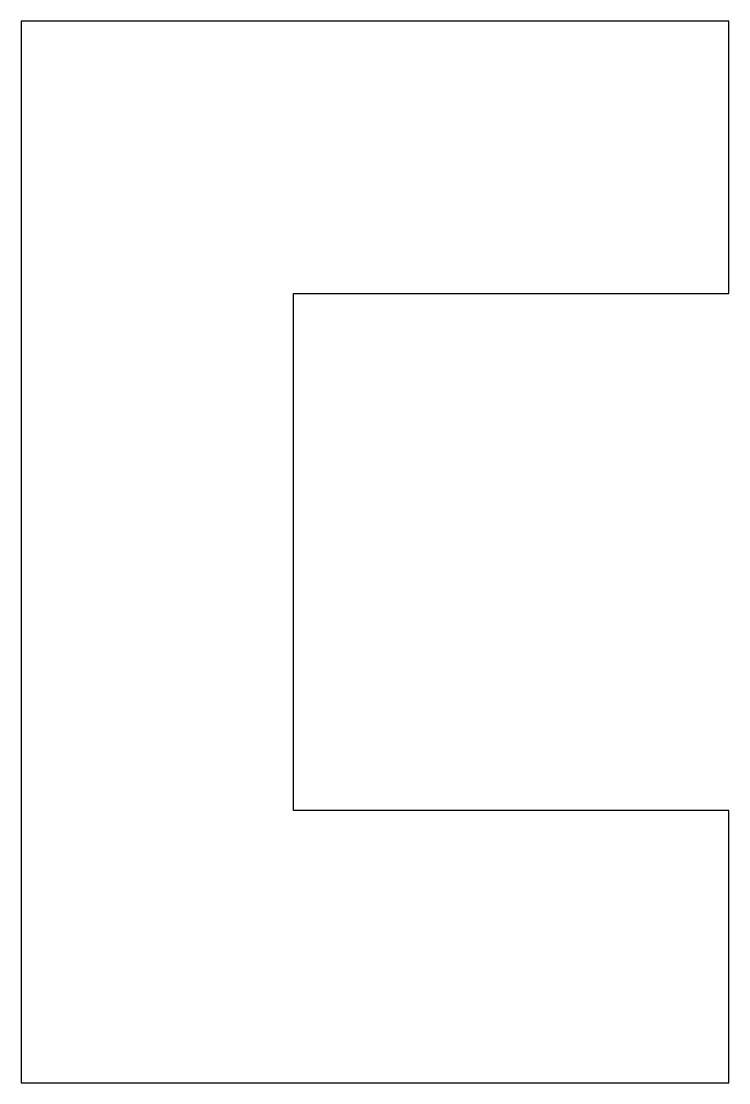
# Model space of a CAD drawing. Header units: millimetres. Extents: x 54 to 80, y 31 to 70.
import ezdxf

# ---------------------------------------------------------------- set-up
doc = ezdxf.new("R2010")
doc.units = ezdxf.units.MM
doc.layers.get('0').update_dxf_attribs({"lineweight": 25})

msp = doc.modelspace()

# ---------------------------------------------------------------- linework, layer by layer
for p, q in [((70, 70), (54, 70)), ((54, 70), (54, 40)), ((80, 70), (70, 70)), ((80, 60), (80, 70)), ((64, 41), (64, 60)), ((64, 60), (80, 60)), ((80, 41), (64, 41)), ((80, 40), (80, 41)), ((54, 40), (54, 31)), ((80, 31), (80, 40)), ((54, 31), (80, 31))]:
    msp.add_line(p, q)

doc.saveas('drawing.dxf')
